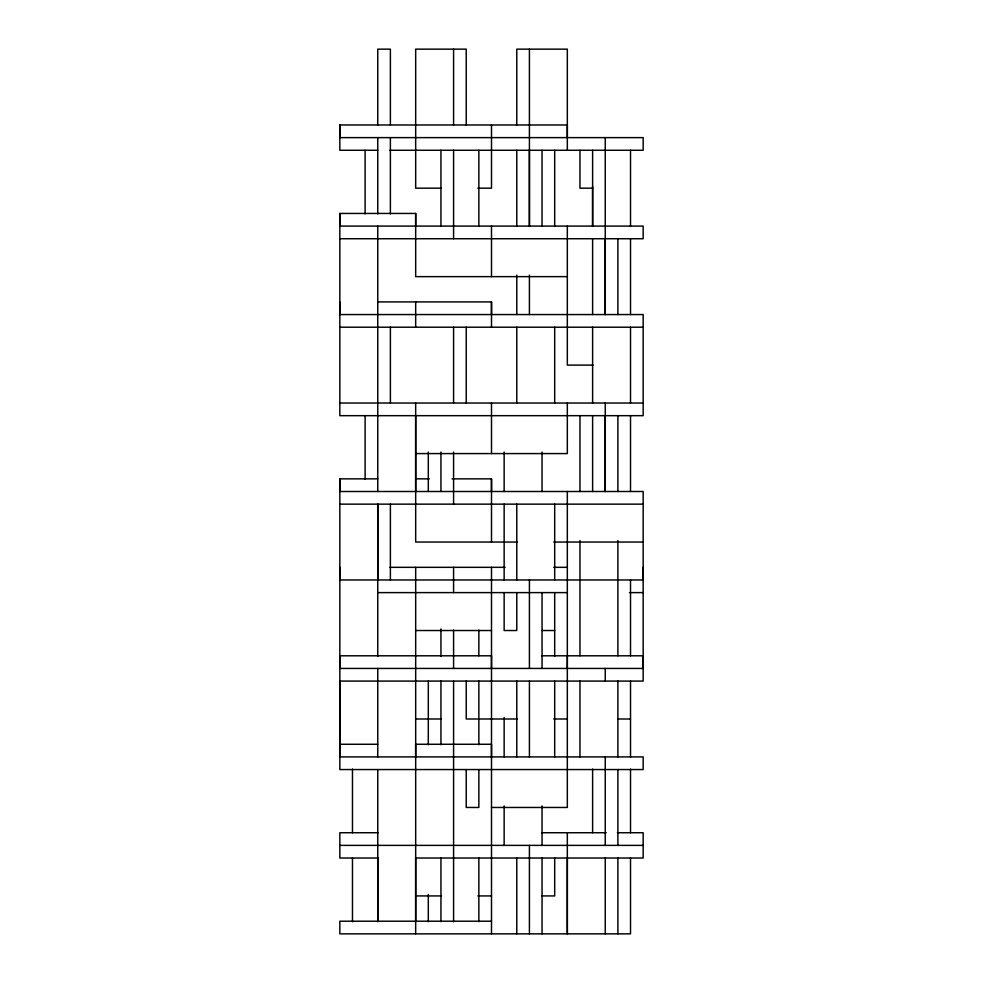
<?xml version="1.0" encoding="UTF-8"?>
<svg xmlns="http://www.w3.org/2000/svg" width="983" height="983" viewBox="0 0 983 983"><rect width="100%" height="100%" fill="white"/><g stroke="black" fill="none" stroke-linecap="round" stroke-linejoin="round"><path stroke-width="1.47" d="M339.835 567.326L339.835 579.97L643.165 579.97L643.165 567.326M339.835 478.856L339.835 491.5L643.165 491.5L643.165 681.084L339.835 681.084L339.835 756.91L643.165 756.91L643.165 769.554L339.835 769.554L339.835 478.856L377.755 478.856M339.835 301.916L339.835 314.56L643.165 314.56L643.165 415.674L339.835 415.674L339.835 213.446L415.674 213.446L415.674 276.641L567.326 276.641M339.835 213.446L339.835 226.09L643.165 226.09L643.165 238.734L339.835 238.734M567.326 137.62L567.326 124.976L339.835 124.976L339.835 137.62L643.165 137.62L643.165 150.264L389.882 150.264M377.755 921.206L377.755 857.508M377.755 579.97L377.755 504.144L377.755 656.312M415.674 921.722L415.674 857.508M415.674 756.91L415.674 744.266L491.5 744.266L491.5 756.91M415.674 491.5L415.674 415.674M415.674 301.916L415.674 327.204M415.674 226.09L415.674 213.446M453.581 567.326L453.581 592.614M491.5 668.44L491.5 655.796L339.835 655.796L339.835 668.44L643.165 668.44L643.165 655.796L541.547 655.796M491.5 491.5L491.5 478.856L452.069 478.856M491.5 314.56L491.5 301.916L377.755 301.916M529.419 150.264L529.419 226.09L529.419 49.15M567.326 858.024L567.326 933.85L567.326 832.736M567.326 668.44L567.326 655.796M592.614 186.659L592.614 226.09L592.614 150.264M605.245 415.674L605.245 491.5L605.245 403.03M605.245 238.734L605.245 314.56L605.245 137.62M377.755 150.264L339.835 150.264L339.835 124.976M441.453 188.171L415.674 188.171L415.674 49.15L466.225 49.15L466.225 124.976M477.849 188.171L491.5 188.171L491.5 124.976M592.614 188.171L579.97 188.171L579.97 150.264M339.835 327.204L643.165 327.204M593.118 365.111L567.326 365.111L567.326 226.09M339.835 403.03L643.165 403.03M415.674 453.581L567.326 453.581L567.326 403.03M415.674 478.856L429.313 478.856M339.835 504.144L643.165 504.144M517.279 542.051L415.674 542.051L415.674 403.03M553.687 542.051L643.165 542.051M389.882 567.326L505.151 567.326M553.687 567.326L567.326 567.326M377.755 592.614L567.326 592.614M629.513 592.614L643.165 592.614M415.674 630.521L491.5 630.521M542.051 630.521L554.695 630.521M415.674 718.991L441.453 718.991M517.279 718.991L466.225 718.991L466.225 681.084M553.687 718.991L567.326 718.991M617.889 718.991L630.521 718.991M339.835 744.266L377.755 744.266M491.5 807.461L567.326 807.461L567.326 491.5M378.258 832.736L339.835 832.736L339.835 858.024L378.258 858.024M541.547 832.736L606.253 832.736M617.385 832.736L643.165 832.736L643.165 858.024L415.674 858.024M339.835 845.38L643.165 845.38M415.674 895.931L441.453 895.931M477.849 895.931L491.5 895.931M542.051 895.931L554.695 895.931L554.695 858.024M491.5 921.206L339.835 921.206L339.835 933.85L630.521 933.85L630.521 858.024M630.521 150.264L630.521 226.09M630.521 238.734L630.521 314.56M630.521 327.204L630.521 403.03M630.521 415.674L630.521 491.5M630.521 579.97L630.521 655.796M630.521 681.084L630.521 756.91M630.521 769.038L630.521 832.736M617.889 238.734L617.889 314.56M617.889 415.674L617.889 491.5M617.889 540.539L617.889 655.796M617.889 681.084L617.889 756.91M617.889 769.554L617.889 845.38M617.889 858.024L617.889 933.85M605.245 668.44L605.245 681.084M605.245 756.91L605.245 845.38M605.245 858.024L605.245 933.85M592.614 238.734L592.614 314.56M592.614 327.204L592.614 403.03M592.614 415.674L592.614 491.5M592.614 769.038L592.614 832.736M579.97 415.674L579.97 491.5M579.97 540.539L579.97 655.796M579.97 681.084L579.97 756.91M567.326 150.264L567.326 49.15L516.775 49.15L516.775 124.976M554.695 150.264L554.695 226.09M554.695 327.204L554.695 403.03M554.695 504.144L554.695 579.97M554.695 592.614L554.695 656.312M554.695 681.084L554.695 756.91M542.051 150.264L542.051 226.09M542.051 452.069L542.051 491.5M542.051 592.614L542.051 668.44M542.051 805.949L542.051 845.38M542.051 858.024L542.051 933.85M529.419 275.129L529.419 314.56M529.419 579.97L529.419 668.44M529.419 681.084L529.419 756.91M529.419 845.38L529.419 933.85M516.775 150.264L516.775 226.09M516.775 275.129L516.775 314.56M516.775 327.204L516.775 403.03M516.775 504.144L516.775 579.97M516.775 592.614L516.775 630.521L504.144 630.521L504.144 592.614M516.775 681.084L516.775 756.91M516.775 858.024L516.775 933.85M504.144 452.069L504.144 491.5M504.144 504.144L504.144 579.97M504.144 717.479L504.144 756.91M504.144 805.949L504.144 845.38M491.5 226.09L491.5 276.641M491.5 301.916L491.5 327.204M491.5 403.03L491.5 453.581M491.5 478.856L491.5 542.051M491.5 567.326L491.5 933.85M478.856 150.264L478.856 226.09M478.856 630.017L478.856 655.796M478.856 681.084L478.856 744.782M478.856 769.554L478.856 807.461L466.225 807.461L466.225 769.554M478.856 858.024L478.856 921.722M466.225 327.204L466.225 403.03M453.581 49.15L453.581 124.976M453.581 150.264L453.581 238.734M453.581 327.204L453.581 403.03M453.581 452.069L453.581 504.144M453.581 630.017L453.581 668.44M453.581 681.084L453.581 921.722M440.949 150.264L440.949 226.09M440.949 452.069L440.949 491.5M440.949 629.009L440.949 656.312M440.949 681.084L440.949 744.782M440.949 858.024L440.949 921.722M428.305 452.069L428.305 491.5M428.305 681.084L428.305 744.782M428.305 894.419L428.305 921.722M415.674 567.326L415.674 933.85M390.386 124.976L390.386 49.15L377.755 49.15L377.755 124.976M390.386 137.62L390.386 213.962M390.386 327.204L390.386 403.03M390.386 504.144L390.386 579.97M377.755 137.62L377.755 213.962M377.755 226.09L377.755 491.5M377.755 668.44L377.755 756.91M377.755 769.554L377.755 921.722M365.111 150.264L365.111 213.962M365.111 415.674L365.111 479.372M352.479 769.038L352.479 832.736M352.479 858.024L352.479 921.722"/></g></svg>
